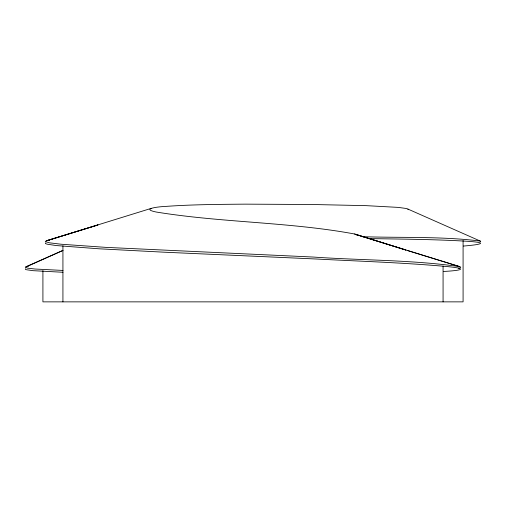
<?xml version="1.0" encoding="UTF-8"?>
<svg xmlns="http://www.w3.org/2000/svg" width="506" height="506" viewBox="0 0 506 506"><rect width="100%" height="100%" fill="white"/><g stroke="black" fill="none" stroke-linecap="round" stroke-linejoin="round"><path stroke-width="0.76" d="M408.184 209.712L407.931 209.079L406.192 208.485L398.311 207.397L366.325 205.657L312.417 204.5L245.094 204.146C218.421 204.373 191.717 204.525 165.101 206.448C160.465 206.593 139.612 208.605 156.126 212.014C221.824 222.735 289.078 221.887 354.523 233.981L405.863 250.021L354.523 233.981M25.572 268.781L25.332 269.205L26.394 269.723L33.061 270.678L62.991 272.272M480.428 241.786L480.7 241.463L480.213 241.046L407.931 209.079M45.704 242.874L45.369 243.5L47.033 244.158L56.28 245.562L99.075 248.8L164.178 252.197L316.547 259.021C360.576 261.317 404.686 262.658 448.601 266.706C472.965 269.217 454.186 270.938 443.604 271.456M460.296 267.693L460.713 267.168L459.739 266.624L407.855 250.634M62.649 250.546L25.3 267.276L27.767 268.193L35.104 269.028L62.991 270.444M25.787 266.845L63.092 250.375M46.261 240.843L97.867 224.974L46.261 240.843L45.287 241.571L49.253 242.791L61.074 244.227L106.102 247.383L313.303 257.048C362.037 260.451 411.321 259.761 459.739 266.624M151.477 208.295L47.033 240.647L49.253 240.261M26.394 266.624L28.342 266.175M459.739 267.895L458.493 268.193M463.369 246.055C473.344 245.277 493.394 243.114 468.613 241.356C435.805 239.351 402.915 239.148 370.063 238.604M362.302 236.688C401.555 237.978 441.2 236.232 480.213 241.046M458.967 266.403L355.623 234.436L356.388 234.993M463.085 240.407L463.085 301.861L42.915 301.861L42.915 270.59M443.073 265.992L443.073 301.861M62.927 245.796L62.927 301.861"/></g></svg>
